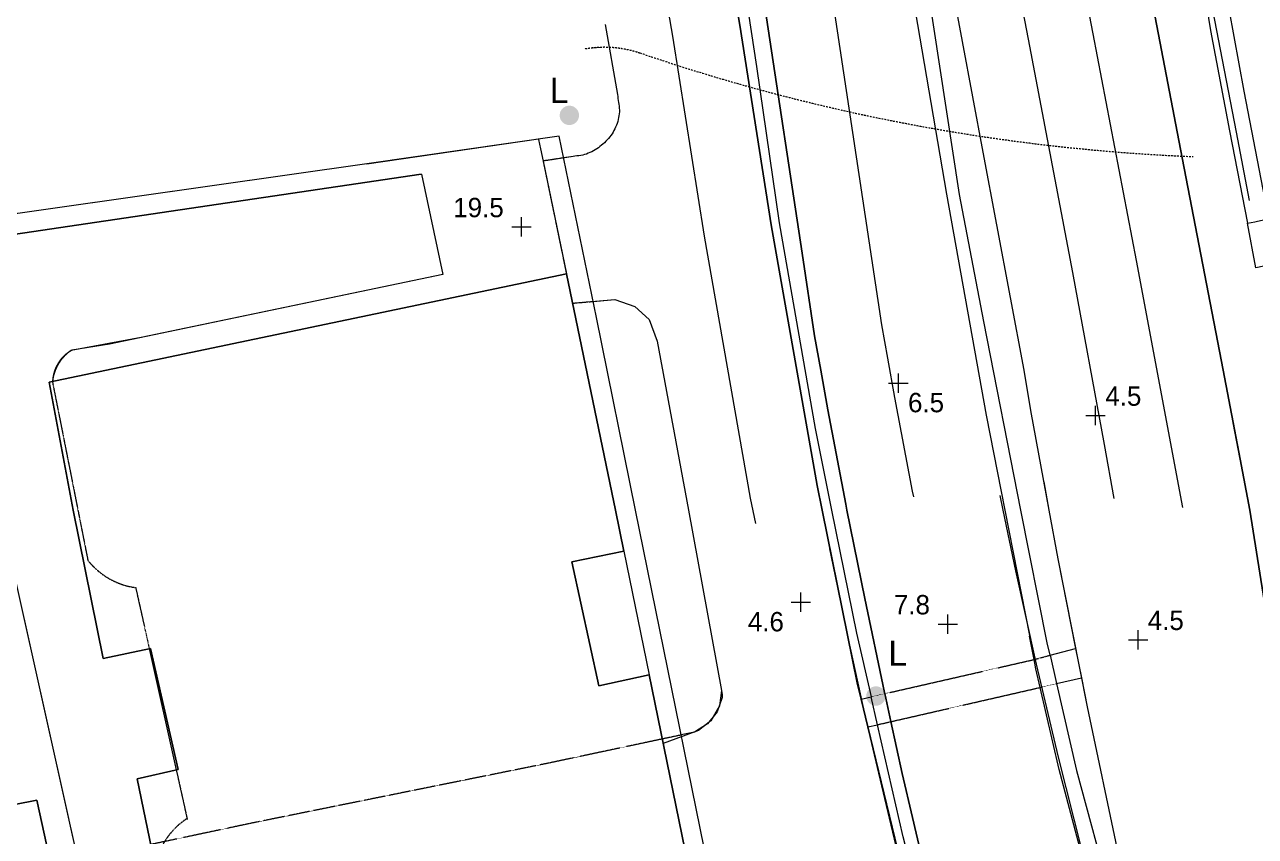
# Model space of a CAD drawing. Header units: millimetres. Extents: x 833924389 to 835767163, y 817400000 to 818811854.
# Drawn here: x 835317937 to 835381438, y 817983154 to 818025061 of the extents above; entities that cross this region are included whole.
import ezdxf
from ezdxf.enums import TextEntityAlignment as Align

# ---------------------------------------------------------------- set-up
doc = ezdxf.new("R2010")
doc.units = ezdxf.units.MM
doc.header["$LTSCALE"] = 10
doc.header["$MEASUREMENT"] = 0
for name, pattern in [('11NW24D$0$DGN Style 5', [6.677139, 2.861631, -3.815508]), ('11nw24d$1$DGN Style 5', [1.174922, 0.503538, -0.671384]), ('11SW4B$0$DGN Style 5', [6.626977, 2.840133, -3.786844]), ('11SW4B$1$DGN Style 5', [1.174922, 0.503538, -0.671384]), ('DGN Style 2', [15.39188, 9.235128, -6.156752])]:
    doc.linetypes.add(name, pattern=pattern)
doc.layers.add('01_Base_Plan', color=5, linetype='Continuous', lineweight=5)
doc.styles.add('11nw24d$0$Style-WORKING', font='WORKING.shx')
doc.styles.add('11nw24d$1$Style-ENGINEERING', font='ENGINEERING.shx')
doc.styles.add('11SW4B$0$Style-ENGINEERING', font='ENGINEERING.shx')
doc.styles.add('11SW4B$0$Style-WORKING', font='WORKING.shx')

# ---------------------------------------------------------------- blocks, each defined once
blk = doc.blocks.new('11nw24d$0$SPOTHT')
at = {"layer": '01_Base_Plan', "linetype": 'Continuous', "lineweight": 13}
for p, q in [((-0.5, 0), (0.5, 0)), ((0, -0.5), (0, 0.5))]:
    blk.add_line(p, q, dxfattribs=at)
blk = doc.blocks.new('11nw24d$0$UTILP')
at = {"layer": '01_Base_Plan', "linetype": 'Continuous', "lineweight": 13}
h = blk.add_hatch(color=256, dxfattribs=at)
edge = h.paths.add_edge_path()
edge.add_arc((0, 0), 0.5, 0, 360)
blk = doc.blocks.new('11SW4B$0$SPOTHT')
at = {"layer": '01_Base_Plan', "linetype": 'Continuous', "lineweight": 13}
for p, q in [((-0.5, 0), (0.5, 0)), ((0, -0.5), (0, 0.5))]:
    blk.add_line(p, q, dxfattribs=at)
blk = doc.blocks.new('11SW4B$0$UTILP')
at = {"layer": '01_Base_Plan', "linetype": 'Continuous', "lineweight": 13}
h = blk.add_hatch(color=256, dxfattribs=at)
edge = h.paths.add_edge_path()
edge.add_arc((0, 0), 0.5, 0, 360)

msp = doc.modelspace()

# ---------------------------------------------------------------- linework, layer by layer
at = {"layer": '01_Base_Plan'}
for p, q in [((835347891, 818025061), (835348525, 818021449)), ((835377578, 818018624), (835376266, 818025450)), ((835347649, 818023871), (835347232, 818023842)), ((835335593, 818017876), (835344452, 818019157)), ((835373628, 818003380), (835374135, 818000599)), ((835381158, 818000000), (835380652, 818002636)), ((835372161, 817992851), (835372459, 817991332)), ((835361446, 817988807), (835361097, 817990245)), ((835362323, 817990525), (835362634, 817989079))]:
    msp.add_line(p, q, dxfattribs=at)
at = {"layer": '01_Base_Plan', "linetype": '11nw24d$1$DGN Style 5'}
for p, q in [((835345740, 818018180), (835344687, 818018017)), ((835344687, 818018017), (835346202, 818010679)), ((835346202, 818010679), (835347269, 818010772))]:
    msp.add_line(p, q, dxfattribs=at)
at = {"layer": '01_Base_Plan', "linetype": 'Continuous'}
for p, q in [((835348423, 818000000), (835345887, 818012190)), ((835324368, 817992851), (835325794, 817986439)), ((835370843, 817992505), (835372161, 817992851)), ((835371179, 817991039), (835372459, 817991332)), ((835361097, 817990245), (835361612, 817990363)), ((835361446, 817988807), (835361943, 817988921))]:
    msp.add_line(p, q, dxfattribs=at)
at = {"layer": '01_Base_Plan', "flags": 128}
for points in [[(835365430, 818210942, -0.071556), (835365684, 818173868), (835364537, 818164116), (835361714, 818146260), (835360746, 818139184), (835359973, 818132073), (835359392, 818123800), (835359216, 818115543), (835359443, 818107278), (835359990, 818099831), (835360816, 818092381), (835361923, 818084951), (835367454, 818054602), (835370624, 818037195), (835373045, 818024582), (835375285, 818012886), (835377674, 818000131)], [(835359873, 818209532, -0.009166), (835360365, 818205051), (835360365, 818205051, -0.064664), (835362472, 818179594), (835362472, 818179594, -0.018788), (835361286, 818165006), (835361286, 818165006), (835358405, 818146783), (835357420, 818139592), (835356635, 818132372), (835356044, 818123953), (835355865, 818115532), (835356097, 818107109), (835356653, 818099523), (835357494, 818091950), (835358617, 818084404), (835364159, 818054002), (835367353, 818036602), (835369778, 818023949), (835372009, 818012264), (835373628, 818003380)]]:
    msp.add_lwpolyline(points, format="xyb", dxfattribs=at)
at = {"layer": '01_Base_Plan', "linetype": 'Continuous', "flags": 128}
for points in [[(835365043, 818086192), (835366142, 818079992), (835368113, 818068878), (835371419, 818050660), (835376266, 818025450), (835377578, 818018624), (835379769, 818007227), (835380652, 818002636), (835381159, 818000000)], [(835366170, 818016296), (835364499, 818027194), (835362734, 818037514), (835361940, 818042118)], [(835368527, 818000000), (835367567, 818004896), (835365511, 818016307), (835363342, 818029117), (835361205, 818041918)], [(835364168, 818035635), (835367374, 818018481), (835369484, 818007227), (835369840, 818005141), (835370787, 818000000)], [(835360361, 818000000), (835360301, 818000301), (835359379, 818005180), (835359010, 818007227), (835358691, 818009000), (835358050, 818013261), (835356221, 818025418), (835355103, 818031661), (835354732, 818034031), (835354407, 818034447), (835353886, 818034529), (835353449, 818034235), (835353330, 818033721), (835354840, 818025034), (835356462, 818014719), (835358835, 818001270), (835359092, 818000000)], [(835413496, 818026328), (835416775, 818034161), (835411045, 818033080), (835405354, 818032058), (835398641, 818030753), (835392058, 818029593), (835385896, 818028440), (835379803, 818027293), (835380838, 818021633), (835382122, 818015027)], [(835354482, 818030932), (835355693, 818022897), (835356875, 818014832)], [(835378609, 818029043), (835380443, 818019509)], [(835378602, 818027952), (835379129, 818024753), (835380110, 818019574), (835381034, 818014803)], [(835349460, 818000000), (835347441, 818009938), (835345509, 818019310), (835335593, 818017876), (835266419, 818008032), (835262828, 818003312), (835260398, 818000000)], [(835348389, 818019680), (835348344, 818019590), (835348296, 818019504), (835348245, 818019420), (835348188, 818019339), (835348127, 818019260), (835348062, 818019183), (835347994, 818019109), (835347923, 818019036), (835347849, 818018966), (835347774, 818018897), (835347697, 818018831), (835347620, 818018768), (835347542, 818018706), (835347461, 818018648), (835347377, 818018594), (835347289, 818018544), (835347199, 818018497), (835347107, 818018455), (835347014, 818018416), (835346921, 818018381), (835346827, 818018351), (835346730, 818018327), (835346632, 818018308), (835346533, 818018293), (835346433, 818018280), (835346333, 818018268), (835346233, 818018255), (835344687, 818018017)], [(835380443, 818019509), (835381121, 818015986)], [(835344456, 818019137), (835344558, 818018645), (835344687, 818018017)], [(835344687, 818018017), (835345887, 818012190)], [(835335593, 818017876), (835267628, 818008204)], [(835268545, 818007002), (835338405, 818017341), (835338410, 818017342), (835339508, 818012166), (835323943, 818008906), (835320335, 818008243), (835320318, 818008231), (835320303, 818008220), (835320288, 818008209), (835320273, 818008198), (835320258, 818008187), (835320243, 818008176), (835320229, 818008165), (835320214, 818008154), (835320200, 818008142), (835320185, 818008130), (835320171, 818008119), (835320157, 818008107), (835320143, 818008095), (835320129, 818008083), (835320115, 818008070), (835320101, 818008058), (835320087, 818008046), (835320074, 818008033), (835320060, 818008020), (835320047, 818008008), (835320033, 818007995), (835320020, 818007982), (835320007, 818007969), (835319994, 818007955), (835319981, 818007942), (835319969, 818007929), (835319956, 818007915), (835319943, 818007902), (835319931, 818007888), (835319919, 818007874), (835319907, 818007860), (835319895, 818007846), (835319883, 818007832), (835319871, 818007818), (835319859, 818007803), (835319847, 818007789), (835319836, 818007774), (835319825, 818007760), (835319813, 818007745), (835319802, 818007730), (835319791, 818007715), (835319780, 818007700), (835319770, 818007685), (835319759, 818007670), (835319749, 818007655), (835319738, 818007639), (835319728, 818007624), (835319718, 818007608), (835319708, 818007593), (835319698, 818007577), (835319688, 818007561), (835319679, 818007545), (835319669, 818007530), (835319660, 818007514), (835319651, 818007498), (835319642, 818007481), (835319633, 818007465), (835319624, 818007449), (835319615, 818007432), (835319607, 818007416), (835319599, 818007399), (835319590, 818007383), (835319582, 818007366), (835319574, 818007350), (835319566, 818007333), (835319559, 818007316), (835319551, 818007299), (835319544, 818007282), (835319536, 818007265), (835319529, 818007248), (835319522, 818007231), (835319515, 818007214), (835319509, 818007196), (835319502, 818007179), (835319496, 818007162), (835319490, 818007144), (835319483, 818007127), (835319477, 818007109), (835319472, 818007092), (835319466, 818007074), (835319460, 818007057), (835319455, 818007039), (835319450, 818007021), (835319445, 818007003), (835319440, 818006985), (835319435, 818006968), (835319430, 818006950), (835319426, 818006932), (835319421, 818006914), (835319417, 818006896), (835319413, 818006878), (835319409, 818006860), (835319405, 818006841), (835319402, 818006823), (835319398, 818006805), (835319395, 818006787), (835319392, 818006769), (835319389, 818006750), (835319386, 818006732), (835319383, 818006714), (835319380, 818006695), (835319378, 818006677), (835319376, 818006659), (835319374, 818006640), (835319373, 818006618)], [(835338405, 818017341), (835268545, 818007002)], [(835338405, 818017341), (835338410, 818017342), (835339508, 818012166), (835322308, 818008564), (835320378, 818008251), (835320374, 818008249), (835320370, 818008247), (835320367, 818008245), (835320363, 818008242), (835320359, 818008240), (835320355, 818008238), (835320351, 818008236), (835320348, 818008234), (835320344, 818008232), (835320340, 818008230), (835320336, 818008227), (835320333, 818008225), (835320329, 818008223), (835320325, 818008221), (835320321, 818008219), (835320318, 818008216), (835320314, 818008214), (835320310, 818008212), (835320306, 818008210), (835320303, 818008207), (835320299, 818008205), (835320295, 818008203), (835320292, 818008201), (835320288, 818008198), (835320284, 818008196), (835320280, 818008194), (835320277, 818008192), (835320273, 818008189), (835320269, 818008187), (835320266, 818008185), (835320262, 818008182), (835320258, 818008180), (835320255, 818008177), (835320251, 818008175), (835320248, 818008173), (835320244, 818008170), (835320240, 818008168), (835320237, 818008166), (835320233, 818008163), (835320229, 818008161), (835320226, 818008158), (835320222, 818008156), (835320219, 818008153), (835320215, 818008151), (835320211, 818008149), (835320208, 818008146), (835320204, 818008144), (835320201, 818008141), (835320197, 818008139), (835320194, 818008136), (835320190, 818008134), (835320187, 818008131), (835320183, 818008129), (835320179, 818008126), (835320176, 818008123), (835320172, 818008121), (835320169, 818008118), (835320165, 818008116), (835320162, 818008113), (835320158, 818008111), (835320155, 818008108), (835320151, 818008106), (835320148, 818008103), (835320144, 818008100), (835320141, 818008098), (835320137, 818008095), (835320134, 818008092), (835320131, 818008090), (835320127, 818008087), (835320124, 818008084), (835320120, 818008082), (835320117, 818008079), (835320113, 818008076), (835320110, 818008074), (835320107, 818008071), (835320103, 818008068), (835320100, 818008066), (835320096, 818008063), (835320093, 818008060), (835320090, 818008057), (835320086, 818008055), (835320083, 818008052), (835320080, 818008049), (835320076, 818008046), (835320073, 818008044), (835320069, 818008041), (835320066, 818008038), (835320063, 818008035), (835320059, 818008033), (835320056, 818008030), (835320053, 818008027), (835320050, 818008024), (835320046, 818008021), (835320043, 818008018), (835320040, 818008016), (835320036, 818008013), (835320033, 818008010), (835320030, 818008007), (835320027, 818008004), (835320023, 818008001), (835320020, 818007998), (835320017, 818007995), (835320014, 818007993), (835320010, 818007990), (835320007, 818007987), (835320004, 818007984), (835320001, 818007981), (835319998, 818007978), (835319994, 818007975), (835319991, 818007972), (835319988, 818007969), (835319985, 818007966), (835319982, 818007963), (835319979, 818007960), (835319975, 818007957), (835319972, 818007954), (835319969, 818007951), (835319966, 818007948), (835319963, 818007945), (835319960, 818007942), (835319957, 818007939), (835319953, 818007936), (835319950, 818007933), (835319947, 818007930), (835319944, 818007927), (835319941, 818007924), (835319938, 818007921), (835319935, 818007918), (835319932, 818007914), (835319929, 818007911), (835319926, 818007908), (835319923, 818007905), (835319920, 818007902), (835319917, 818007899), (835319914, 818007896), (835319911, 818007893), (835319908, 818007889), (835319905, 818007886), (835319902, 818007883), (835319899, 818007880), (835319896, 818007877), (835319893, 818007874), (835319890, 818007870), (835319887, 818007867), (835319884, 818007864), (835319881, 818007861), (835319878, 818007858), (835319875, 818007854), (835319872, 818007851), (835319869, 818007848), (835319867, 818007845), (835319864, 818007841), (835319861, 818007838), (835319858, 818007835), (835319855, 818007832), (835319852, 818007828), (835319849, 818007825), (835319846, 818007822), (835319844, 818007819), (835319841, 818007815), (835319838, 818007812), (835319835, 818007809), (835319832, 818007805), (835319830, 818007802), (835319827, 818007799), (835319824, 818007795), (835319821, 818007792), (835319818, 818007789), (835319816, 818007785), (835319813, 818007782), (835319810, 818007779), (835319807, 818007775), (835319805, 818007772), (835319802, 818007768), (835319799, 818007765), (835319797, 818007762), (835319794, 818007758), (835319791, 818007755), (835319788, 818007751), (835319786, 818007748), (835319783, 818007745), (835319780, 818007741), (835319778, 818007738), (835319775, 818007734), (835319772, 818007731), (835319770, 818007727), (835319767, 818007724), (835319765, 818007720), (835319762, 818007717), (835319759, 818007713), (835319757, 818007710), (835319754, 818007706), (835319752, 818007703), (835319749, 818007699), (835319747, 818007696), (835319744, 818007692), (835319741, 818007689), (835319739, 818007685), (835319736, 818007682), (835319734, 818007678), (835319731, 818007675), (835319729, 818007671), (835319726, 818007668), (835319724, 818007664), (835319721, 818007661), (835319719, 818007657), (835319716, 818007653), (835319714, 818007650), (835319711, 818007646), (835319709, 818007643), (835319707, 818007639), (835319704, 818007635), (835319702, 818007632), (835319699, 818007628), (835319697, 818007625), (835319695, 818007621), (835319692, 818007617), (835319690, 818007614), (835319687, 818007610), (835319685, 818007606), (835319683, 818007603), (835319680, 818007599), (835319678, 818007595), (835319676, 818007592), (835319673, 818007588), (835319671, 818007584), (835319669, 818007581), (835319667, 818007577), (835319664, 818007573), (835319662, 818007570), (835319660, 818007566), (835319657, 818007562), (835319655, 818007558), (835319653, 818007555), (835319651, 818007551), (835319648, 818007547), (835319646, 818007543), (835319644, 818007540), (835319642, 818007536), (835319640, 818007532), (835319637, 818007528), (835319635, 818007525), (835319633, 818007521), (835319631, 818007517), (835319629, 818007513), (835319627, 818007510), (835319625, 818007506), (835319622, 818007502), (835319620, 818007498), (835319618, 818007494), (835319616, 818007491), (835319614, 818007487), (835319612, 818007483), (835319610, 818007479), (835319608, 818007475), (835319606, 818007471), (835319604, 818007468), (835319602, 818007464), (835319600, 818007460), (835319598, 818007456), (835319596, 818007452), (835319594, 818007448), (835319592, 818007445), (835319590, 818007441), (835319588, 818007437), (835319586, 818007433), (835319584, 818007429), (835319582, 818007425), (835319580, 818007421), (835319578, 818007417), (835319576, 818007413), (835319574, 818007410), (835319572, 818007406), (835319570, 818007402), (835319568, 818007398), (835319567, 818007394), (835319565, 818007390), (835319563, 818007386), (835319561, 818007382), (835319559, 818007378), (835319557, 818007374), (835319555, 818007370), (835319554, 818007366), (835319552, 818007362), (835319550, 818007358), (835319548, 818007354), (835319546, 818007351), (835319545, 818007347), (835319543, 818007343), (835319541, 818007339), (835319539, 818007335), (835319538, 818007331), (835319536, 818007327), (835319534, 818007323), (835319533, 818007319), (835319531, 818007315), (835319529, 818007311), (835319527, 818007307), (835319526, 818007303), (835319524, 818007299), (835319523, 818007295), (835319521, 818007291), (835319519, 818007287), (835319518, 818007283), (835319516, 818007278), (835319514, 818007274), (835319513, 818007270), (835319511, 818007266), (835319510, 818007262), (835319508, 818007258), (835319506, 818007254), (835319505, 818007250), (835319503, 818007246), (835319502, 818007242), (835319500, 818007238), (835319499, 818007234), (835319497, 818007230), (835319496, 818007226), (835319494, 818007222), (835319493, 818007218), (835319491, 818007213), (835319490, 818007209), (835319488, 818007205), (835319487, 818007201), (835319486, 818007197), (835319484, 818007193), (835319483, 818007189), (835319481, 818007185), (835319480, 818007181), (835319479, 818007176), (835319477, 818007172), (835319476, 818007168), (835319474, 818007164), (835319473, 818007160), (835319472, 818007156), (835319470, 818007152), (835319469, 818007148), (835319468, 818007143), (835319467, 818007139), (835319465, 818007135), (835319464, 818007131), (835319463, 818007127), (835319461, 818007123), (835319460, 818007118), (835319459, 818007114), (835319458, 818007110), (835319456, 818007106), (835319455, 818007102), (835319454, 818007098), (835319453, 818007093), (835319452, 818007089), (835319450, 818007085), (835319449, 818007081), (835319448, 818007077), (835319447, 818007073), (835319446, 818007068), (835319445, 818007064), (835319444, 818007060), (835319442, 818007056), (835319441, 818007052), (835319440, 818007047), (835319439, 818007043), (835319438, 818007039), (835319437, 818007035), (835319436, 818007030), (835319435, 818007026), (835319434, 818007022), (835319433, 818007018), (835319432, 818007014), (835319431, 818007009), (835319430, 818007005), (835319429, 818007001), (835319428, 818006997), (835319427, 818006992), (835319426, 818006988), (835319425, 818006984), (835319424, 818006980), (835319423, 818006975), (835319422, 818006971), (835319421, 818006967), (835319420, 818006963), (835319420, 818006958), (835319419, 818006954), (835319418, 818006950), (835319417, 818006946), (835319416, 818006941), (835319415, 818006937), (835319414, 818006933), (835319414, 818006929), (835319413, 818006924), (835319412, 818006920), (835319411, 818006916), (835319410, 818006912), (835319410, 818006907), (835319409, 818006903), (835319408, 818006899), (835319408, 818006899), (835319407, 818006894), (835319407, 818006890), (835319406, 818006886), (835319405, 818006882), (835319404, 818006877), (835319404, 818006873), (835319403, 818006869), (835319402, 818006864), (835319402, 818006860), (835319401, 818006856), (835319400, 818006851), (835319400, 818006847), (835319399, 818006843), (835319398, 818006839), (835319398, 818006834), (835319397, 818006830), (835319397, 818006826), (835319396, 818006821), (835319395, 818006817), (835319395, 818006813), (835319394, 818006808), (835319394, 818006804), (835319393, 818006800), (835319393, 818006796), (835319392, 818006791), (835319392, 818006787), (835319391, 818006783), (835319391, 818006778), (835319390, 818006774), (835319390, 818006770), (835319389, 818006765), (835319389, 818006761), (835319388, 818006757), (835319388, 818006752), (835319388, 818006748), (835319387, 818006744), (835319387, 818006739), (835319386, 818006735), (835319386, 818006731), (835319386, 818006726), (835319385, 818006722), (835319385, 818006718), (835319385, 818006713), (835319384, 818006709), (835319384, 818006705), (835319384, 818006700), (835319383, 818006696), (835319383, 818006692), (835319383, 818006687), (835319383, 818006683), (835319382, 818006679), (835319382, 818006674), (835319382, 818006670), (835319382, 818006666), (835319381, 818006661), (835319381, 818006657), (835319381, 818006653), (835319381, 818006648), (835319381, 818006644), (835319380, 818006640), (835319380, 818006635), (835319373, 818006618)], [(835369343, 818000000), (835367423, 818009729), (835366170, 818016296)], [(835356875, 818014832), (835358725, 818004210), (835359575, 818000000)], [(835382540, 818012733), (835382014, 818012625), (835381873, 818012596), (835381453, 818012509), (835381034, 818014803), (835381402, 818014879), (835381543, 818014908), (835382122, 818015027)], [(835320438, 818000000), (835319195, 818006600), (835345887, 818012190)], [(835345887, 818012190), (835319195, 818006600), (835320438, 818000000)], [(835345887, 818012190), (835348423, 818000000)], [(835346202, 818010679), (835348381, 818010869), (835349417, 818010517), (835350156, 818009846), (835350581, 818008725), (835352185, 818000000)], [(835347269, 818010772), (835348381, 818010869), (835349417, 818010517), (835350156, 818009846), (835350581, 818008725), (835352185, 818000000)], [(835380652, 818002636), (835380292, 818004505)], [(835381158, 818000000), (835380652, 818002636)], [(835370519, 818001454), (835370787, 818000000)], [(835315249, 818000000), (835316982, 817991238), (835314961, 817990818), (835316366, 817984593), (835318567, 817985024), (835321735, 817970562), (835259835, 817957408), (835256987, 817971501), (835260746, 817972282), (835259475, 817978397), (835257789, 817978081), (835254937, 817992379), (835287700, 818000000)], [(835259835, 817957408), (835321735, 817970562), (835318567, 817985024), (835316366, 817984593), (835314961, 817990818), (835316982, 817991238), (835315249, 818000000)], [(835322939, 817971861), (835316678, 818000000)], [(835320447, 817983057), (835320015, 817985001), (835316678, 818000000)], [(835348423, 818000000), (835348855, 817997885), (835346166, 817997327), (835347567, 817990925), (835350162, 817991487), (835353080, 817977204), (835326728, 817971639), (835323738, 817986122), (835325864, 817986606), (835324434, 817992857), (835321993, 817992330), (835320438, 818000000)], [(835320438, 818000000), (835321993, 817992330), (835324434, 817992857), (835325864, 817986606), (835323738, 817986122), (835326728, 817971639)], [(835326728, 817971639), (835353080, 817977204), (835350162, 817991487), (835347567, 817990925), (835346166, 817997327), (835348855, 817997885), (835348423, 818000000)], [(835354255, 817976392), (835349460, 818000000)], [(835352185, 818000000), (835353898, 817990680), (835353795, 817989897), (835353338, 817989122), (835352708, 817988624), (835350883, 817987957)], [(835352185, 818000000), (835353898, 817990680), (835353920, 817990481), (835353923, 817990328), (835353669, 817989578), (835353176, 817988957), (835352504, 817988538), (835351818, 817988389)], [(835359092, 818000000), (835360916, 817990988), (835361097, 817990245), (835361446, 817988807), (835363391, 817980795), (835363395, 817980795), (835364199, 817977440), (835365238, 817973631), (835366359, 817969840), (835367539, 817966070), (835368789, 817962320), (835370109, 817958590), (835371488, 817954891), (835373129, 817951039), (835374859, 817947231), (835376311, 817944162)], [(835359575, 818000000), (835360858, 817993642), (835361612, 817990363)], [(835364199, 817982221), (835363748, 817984128), (835363211, 817986400), (835362634, 817989079), (835362323, 817990525), (835362309, 817990590), (835361281, 817995440), (835360361, 818000000)], [(835372763, 817981152), (835371321, 817986603), (835370339, 817990846), (835370115, 817991811), (835370022, 817992289), (835369787, 817993483), (835369800, 817993517), (835368527, 818000000)], [(835370843, 817992505), (835370697, 817993141), (835369343, 818000000)], [(835370787, 818000000), (835371250, 817997490), (835372750, 817989850), (835374359, 817982230), (835376051, 817974631), (835377340, 817970029), (835378719, 817965471), (835380199, 817960930), (835381781, 817956430), (835383301, 817952500), (835383887, 817951083)], [(835370787, 818000000), (835371250, 817997490), (835372161, 817992851), (835372459, 817991332), (835372750, 817989850), (835374359, 817982231), (835376051, 817974631), (835377340, 817970029), (835378719, 817965471), (835379230, 817963902)], [(835382012, 817994570), (835381158, 818000000)], [(835381159, 818000000), (835382012, 817994570), (835382845, 817990198), (835383824, 817984957), (835385449, 817977286), (835386734, 817972428), (835388950, 817966631), (835391345, 817961058), (835395184, 817954293), (835400699, 817946659), (835406348, 817939114), (835409848, 817934435), (835412616, 817930907), (835415741, 817926741), (835417319, 817924711), (835418331, 817923410), (835420258, 817920744), (835422411, 817917870), (835425836, 817913286), (835429177, 817908893), (835432563, 817904291), (835435041, 817901024), (835436971, 817898346)], [(835348855, 817997885), (835350162, 817991487)], [(835359464, 817998002), (835359551, 817997580), (835360410, 817993420), (835361328, 817989260), (835362309, 817985119), (835363219, 817981270), (835364199, 817977439), (835365238, 817973631), (835366359, 817969840), (835367539, 817966070), (835368789, 817962320), (835370109, 817958590), (835371488, 817954891), (835373129, 817951039), (835374859, 817947230), (835376648, 817943449), (835378520, 817939711), (835380469, 817936010), (835382488, 817932340), (835384590, 817928721), (835385285, 817927568)], [(835324368, 817992851), (835325794, 817986439)], [(835370843, 817992505), (835371179, 817991039), (835372211, 817986550), (835373978, 817980023), (835375110, 817975643), (835376642, 817971388), (835378010, 817967063), (835379230, 817963902), (835379643, 817962832), (835383149, 817954498), (835387085, 817946400), (835390875, 817939456), (835394375, 817933644), (835398091, 817927981), (835403345, 817920659), (835411024, 817910920), (835420911, 817899386), (835421328, 817898899), (835423531, 817896415)], [(835396734, 817904775), (835396201, 817905766), (835393613, 817910570), (835391542, 817914407), (835389983, 817917296), (835380306, 817935600), (835376812, 817942988), (835376311, 817944162), (835373606, 817950506), (835370320, 817959148), (835367410, 817967923), (835365242, 817975501), (835363273, 817983134), (835361943, 817988921), (835361612, 817990363)]]:
    msp.add_lwpolyline(points, dxfattribs=at)
at = {"layer": '01_Base_Plan', "flags": 128}
for points in [[(835364168, 818035635), (835367374, 818018481)], [(835359092, 818000000), (835358835, 818001270), (835356462, 818014719), (835354840, 818025035), (835353330, 818033721), (835353449, 818034234), (835353886, 818034529), (835354407, 818034447), (835354732, 818034031), (835355103, 818031661)], [(835355662, 817999306), (835355396, 818000619), (835353010, 818014143), (835351387, 818024463), (835349760, 818033821)], [(835358548, 818032278), (835359675, 818025987), (835362145, 818009570), (835362455, 818007847), (835362821, 818005815), (835363737, 818000968), (835363793, 818000684)], [(835355103, 818031661), (835356221, 818025418), (835358050, 818013261), (835358691, 818009000), (835359010, 818007227), (835359379, 818005180), (835360301, 818000301), (835360361, 818000000)], [(835368527, 818000000), (835367567, 818004896), (835365511, 818016307), (835363342, 818029117)], [(835348525, 818021449), (835348535, 818021349), (835348549, 818021249), (835348564, 818021148), (835348579, 818021048), (835348594, 818020948), (835348607, 818020847), (835348617, 818020748), (835348622, 818020648), (835348622, 818020550), (835348615, 818020452), (835348602, 818020355), (835348584, 818020257), (835348561, 818020159), (835348535, 818020060), (835348504, 818019963), (835348469, 818019867), (835348431, 818019772), (835348390, 818019680), (835348344, 818019590), (835348296, 818019504), (835348245, 818019420), (835348188, 818019339), (835348127, 818019260), (835348062, 818019183), (835347994, 818019109), (835347923, 818019036), (835347849, 818018966), (835347774, 818018897), (835347697, 818018831), (835347620, 818018768), (835347542, 818018706), (835347461, 818018648), (835347377, 818018594), (835347289, 818018544), (835347199, 818018497), (835347107, 818018455), (835347014, 818018416), (835346921, 818018381), (835346827, 818018351), (835346730, 818018327), (835346632, 818018308), (835346533, 818018293), (835346433, 818018280), (835346333, 818018268), (835346233, 818018255), (835345740, 818018179)], [(835380652, 818002636), (835379769, 818007227), (835377578, 818018624)], [(835367374, 818018481), (835369484, 818007227), (835369840, 818005141), (835370787, 818000000)], [(835347269, 818010772), (835348381, 818010869), (835349417, 818010517), (835350156, 818009846), (835350581, 818008725), (835352185, 818000000)], [(835368428, 818000000), (835368272, 818000752)], [(835352185, 818000000), (835353898, 817990680), (835353920, 817990481), (835353923, 817990328), (835353669, 817989578), (835353176, 817988957), (835352504, 817988538), (835351818, 817988389)], [(835361097, 817990245), (835360916, 817990988), (835359092, 818000000)], [(835360361, 818000000), (835361281, 817995439), (835362309, 817990590), (835362323, 817990525)], [(835383809, 817951240), (835382320, 817954461), (835380891, 817957699), (835379539, 817960971), (835378238, 817964270), (835377020, 817967600), (835375859, 817970949), (835374770, 817974320), (835373750, 817977711), (835372480, 817982471), (835371281, 817987250), (835370148, 817992051), (835369078, 817996859), (835368428, 818000000)], [(835369787, 817993483), (835369800, 817993517), (835368527, 818000000)], [(835370787, 818000000), (835371250, 817997490), (835372161, 817992851)], [(835381158, 818000000), (835382012, 817994570), (835382845, 817990198), (835383824, 817984957), (835385449, 817977286), (835386734, 817972428), (835388950, 817966631), (835391345, 817961058), (835395184, 817954293), (835400699, 817946659), (835406348, 817939114), (835409848, 817934435), (835412616, 817930907), (835415741, 817926741), (835417319, 817924711), (835418331, 817923410), (835420258, 817920744), (835422411, 817917870), (835425836, 817913286), (835429177, 817908893), (835432563, 817904291), (835435041, 817901024), (835436971, 817898346)], [(835360687, 817998384), (835361281, 817995439), (835362309, 817990590), (835363211, 817986400), (835364199, 817982221)], [(835370339, 817990846), (835370115, 817991811), (835370021, 817992289), (835369787, 817993483)], [(835372459, 817991332), (835372750, 817989850), (835374359, 817982230), (835376051, 817974631), (835377340, 817970029), (835378719, 817965471), (835379230, 817963901)], [(835384008, 817950791), (835383279, 817952264), (835380931, 817957542), (835378834, 817962781), (835376902, 817967922), (835375643, 817971533), (835374255, 817975995), (835372763, 817981152), (835371321, 817986603), (835370339, 817990846)], [(835363395, 817980795), (835363391, 817980795), (835361446, 817988807)], [(835362634, 817989079), (835363211, 817986400), (835363748, 817984128), (835364199, 817982221), (835365250, 817978070), (835366391, 817973930), (835367602, 817969820), (835368891, 817965730), (835370250, 817961660), (835371699, 817957619), (835373211, 817953609), (835375262, 817948650), (835377422, 817943740), (835379680, 817938881)]]:
    msp.add_lwpolyline(points, dxfattribs=at)
at = {"layer": '01_Base_Plan', "linetype": '11NW24D$0$DGN Style 5', "flags": 128}
for points in [[(835319373, 818006618), (835320686, 818000003)], [(835320686, 818000003), (835320686, 818000000)]]:
    msp.add_lwpolyline(points, dxfattribs=at)
at = {"layer": '01_Base_Plan', "linetype": '11nw24d$1$DGN Style 5', "flags": 128}
msp.add_lwpolyline([(835319373, 818006618), (835320686, 818000003), (835320686, 818000000)], dxfattribs=at)
at = {"layer": '01_Base_Plan', "linetype": '11SW4B$0$DGN Style 5', "flags": 128}
for points in [[(835320686, 818000000), (835321194, 817997440)], [(835321194, 817997440), (835321203, 817997401), (835321211, 817997391), (835321220, 817997380), (835321229, 817997369), (835321237, 817997359), (835321246, 817997348), (835321254, 817997338), (835321263, 817997327), (835321272, 817997317), (835321281, 817997306), (835321289, 817997296), (835321298, 817997286), (835321307, 817997275), (835321316, 817997265), (835321325, 817997255), (835321334, 817997245), (835321343, 817997234), (835321352, 817997224), (835321361, 817997214), (835321370, 817997204), (835321380, 817997194), (835321389, 817997184), (835321398, 817997174), (835321407, 817997164), (835321417, 817997154), (835321426, 817997144), (835321435, 817997134), (835321445, 817997124), (835321454, 817997115), (835321464, 817997105), (835321473, 817997095), (835321483, 817997085), (835321492, 817997076), (835321502, 817997066), (835321512, 817997057), (835321521, 817997047), (835321531, 817997038), (835321541, 817997028), (835321551, 817997019), (835321561, 817997009), (835321571, 817997000), (835321580, 817996990), (835321590, 817996981), (835321600, 817996972), (835321610, 817996963), (835321620, 817996953), (835321631, 817996944), (835321641, 817996935), (835321651, 817996926), (835321661, 817996917), (835321671, 817996908), (835321681, 817996899), (835321692, 817996890), (835321702, 817996881), (835321712, 817996872), (835321723, 817996863), (835321733, 817996855), (835321744, 817996846), (835321754, 817996837), (835321765, 817996829), (835321775, 817996820), (835321786, 817996811), (835321796, 817996803), (835321807, 817996794), (835321817, 817996786), (835321828, 817996777), (835321839, 817996769), (835321850, 817996760), (835321860, 817996752), (835321871, 817996744), (835321882, 817996736), (835321893, 817996727), (835321904, 817996719), (835321915, 817996711), (835321926, 817996703), (835321937, 817996695), (835321948, 817996687), (835321959, 817996679), (835321970, 817996671), (835321981, 817996663), (835321992, 817996655), (835322003, 817996647), (835322014, 817996640), (835322025, 817996632), (835322037, 817996624), (835322048, 817996616), (835322059, 817996609), (835322071, 817996601), (835322082, 817996594), (835322093, 817996586), (835322105, 817996579), (835322116, 817996571), (835322128, 817996564), (835322139, 817996557), (835322151, 817996549), (835322162, 817996542), (835322174, 817996535), (835322185, 817996528), (835322197, 817996521), (835322208, 817996513), (835322220, 817996506), (835322232, 817996499), (835322244, 817996492), (835322255, 817996486), (835322267, 817996479), (835322279, 817996472), (835322291, 817996465), (835322302, 817996458), (835322314, 817996452), (835322326, 817996445), (835322338, 817996438), (835322350, 817996432), (835322362, 817996425), (835322374, 817996419), (835322386, 817996412), (835322398, 817996406), (835322410, 817996400), (835322422, 817996393), (835322434, 817996387), (835322446, 817996381), (835322458, 817996375), (835322471, 817996368), (835322483, 817996362), (835322495, 817996356), (835322507, 817996350), (835322519, 817996344), (835322532, 817996338), (835322544, 817996332), (835322556, 817996327), (835322569, 817996321), (835322581, 817996315), (835322593, 817996309), (835322606, 817996304), (835322618, 817996298), (835322631, 817996293), (835322643, 817996287), (835322655, 817996282), (835322668, 817996276), (835322680, 817996271), (835322693, 817996265), (835322706, 817996260), (835322718, 817996255), (835322731, 817996250), (835322743, 817996244), (835322756, 817996239), (835322769, 817996234), (835322781, 817996229), (835322794, 817996224), (835322807, 817996219), (835322819, 817996214), (835322832, 817996210), (835322845, 817996205), (835322858, 817996200), (835322870, 817996195), (835322883, 817996191), (835322896, 817996186), (835322909, 817996182), (835322922, 817996177), (835322935, 817996173), (835322947, 817996168), (835322960, 817996164), (835322973, 817996159), (835322986, 817996155), (835322999, 817996151), (835323012, 817996147), (835323025, 817996143), (835323038, 817996138), (835323051, 817996134), (835323064, 817996130), (835323077, 817996126), (835323090, 817996123), (835323103, 817996119), (835323116, 817996115), (835323129, 817996111), (835323142, 817996107), (835323156, 817996104), (835323169, 817996100), (835323182, 817996096), (835323195, 817996093), (835323208, 817996089), (835323221, 817996086), (835323235, 817996083), (835323248, 817996079), (835323261, 817996076), (835323274, 817996073), (835323287, 817996069), (835323301, 817996066), (835323314, 817996063), (835323327, 817996060), (835323340, 817996057), (835323354, 817996054), (835323367, 817996051), (835323380, 817996048), (835323394, 817996046), (835323407, 817996043), (835323420, 817996040), (835323434, 817996037), (835323447, 817996035), (835323460, 817996032), (835323474, 817996030), (835323474, 817996030), (835323487, 817996027), (835323501, 817996025), (835323514, 817996022), (835323527, 817996020), (835323541, 817996018), (835323554, 817996015), (835323568, 817996013), (835323581, 817996011), (835323595, 817996009), (835323608, 817996007), (835323622, 817996005), (835323635, 817996003), (835323649, 817996001), (835323668, 817995998)], [(835323668, 817995998), (835324368, 817992851)], [(835325794, 817986439), (835326329, 817984031)], [(835326329, 817984031), (835326300, 817984065), (835326282, 817984053), (835326265, 817984042), (835326248, 817984030), (835326231, 817984018), (835326213, 817984006), (835326196, 817983994), (835326179, 817983982), (835326162, 817983970), (835326146, 817983957), (835326129, 817983945), (835326112, 817983932), (835326095, 817983920), (835326079, 817983907), (835326062, 817983894), (835326046, 817983881), (835326029, 817983869), (835326013, 817983855), (835325997, 817983842), (835325980, 817983829), (835325964, 817983816), (835325948, 817983802), (835325932, 817983789), (835325916, 817983775), (835325901, 817983762), (835325885, 817983748), (835325869, 817983734), (835325854, 817983720), (835325838, 817983706), (835325823, 817983692), (835325807, 817983678), (835325792, 817983664), (835325777, 817983649), (835325762, 817983635), (835325747, 817983620), (835325732, 817983606), (835325717, 817983591), (835325702, 817983576), (835325687, 817983561), (835325672, 817983547), (835325658, 817983532), (835325643, 817983517), (835325629, 817983501), (835325615, 817983486), (835325600, 817983471), (835325586, 817983455), (835325572, 817983440), (835325558, 817983424), (835325544, 817983409), (835325530, 817983393), (835325517, 817983377), (835325503, 817983362), (835325489, 817983346), (835325476, 817983330), (835325462, 817983314), (835325449, 817983298), (835325436, 817983281), (835325423, 817983265), (835325410, 817983249), (835325397, 817983232), (835325384, 817983216), (835325371, 817983199), (835325358, 817983183), (835325346, 817983166), (835325333, 817983149), (835325321, 817983132), (835325309, 817983116), (835325296, 817983099), (835325284, 817983082), (835325272, 817983064), (835325260, 817983047), (835325248, 817983030), (835325237, 817983013), (835325225, 817982995), (835325213, 817982978), (835325202, 817982961), (835325190, 817982943), (835325179, 817982925), (835325168, 817982908), (835325157, 817982890), (835325146, 817982872), (835325135, 817982854), (835325124, 817982837), (835325113, 817982819), (835325103, 817982801), (835325092, 817982782), (835325082, 817982764), (835325072, 817982746), (835325061, 817982728), (835325051, 817982710), (835325041, 817982691), (835325031, 817982673), (835325021, 817982654), (835325012, 817982636), (835325002, 817982617), (835324993, 817982599), (835324983, 817982580), (835324974, 817982561), (835324965, 817982543), (835324955, 817982524), (835324955, 817982524), (835324946, 817982505), (835324938, 817982486), (835324929, 817982467), (835324920, 817982448), (835324911, 817982429), (835324903, 817982410), (835324895, 817982391), (835324886, 817982371), (835324878, 817982352), (835324870, 817982333), (835324862, 817982314), (835324854, 817982294), (835324846, 817982275), (835324839, 817982255), (835324831, 817982236), (835324824, 817982216), (835324816, 817982197), (835324809, 817982177), (835324802, 817982157), (835324795, 817982138), (835324788, 817982118), (835324781, 817982098), (835324775, 817982078), (835324768, 817982059), (835324761, 817982039), (835324755, 817982019), (835324749, 817981999), (835324742, 817981976), (835326718, 817972385)]]:
    msp.add_lwpolyline(points, dxfattribs=at)
at = {"layer": '01_Base_Plan', "linetype": '11SW4B$1$DGN Style 5', "flags": 128}
for points in [[(835320686, 818000000), (835321194, 817997440), (835321203, 817997401), (835321212, 817997391), (835321220, 817997380), (835321229, 817997369), (835321237, 817997359), (835321246, 817997348), (835321254, 817997338), (835321263, 817997327), (835321272, 817997317), (835321281, 817997307), (835321289, 817997296), (835321298, 817997286), (835321307, 817997275), (835321316, 817997265), (835321325, 817997255), (835321334, 817997245), (835321343, 817997234), (835321352, 817997224), (835321361, 817997214), (835321370, 817997204), (835321380, 817997194), (835321389, 817997184), (835321398, 817997174), (835321407, 817997164), (835321417, 817997154), (835321426, 817997144), (835321435, 817997134), (835321445, 817997125), (835321454, 817997115), (835321464, 817997105), (835321473, 817997095), (835321483, 817997086), (835321493, 817997076), (835321502, 817997066), (835321512, 817997057), (835321522, 817997047), (835321531, 817997038), (835321541, 817997028), (835321551, 817997019), (835321561, 817997009), (835321571, 817997000), (835321581, 817996990), (835321590, 817996981), (835321600, 817996972), (835321610, 817996963), (835321620, 817996954), (835321631, 817996944), (835321641, 817996935), (835321651, 817996926), (835321661, 817996917), (835321671, 817996908), (835321681, 817996899), (835321692, 817996890), (835321702, 817996881), (835321712, 817996872), (835321723, 817996864), (835321733, 817996855), (835321744, 817996846), (835321754, 817996837), (835321765, 817996829), (835321775, 817996820), (835321786, 817996811), (835321796, 817996803), (835321807, 817996794), (835321818, 817996786), (835321828, 817996777), (835321839, 817996769), (835321850, 817996761), (835321860, 817996752), (835321871, 817996744), (835321882, 817996736), (835321893, 817996727), (835321904, 817996719), (835321915, 817996711), (835321926, 817996703), (835321937, 817996695), (835321948, 817996687), (835321959, 817996679), (835321970, 817996671), (835321981, 817996663), (835321992, 817996655), (835322003, 817996647), (835322014, 817996640), (835322026, 817996632), (835322037, 817996624), (835322048, 817996617), (835322059, 817996609), (835322071, 817996601), (835322082, 817996594), (835322093, 817996586), (835322105, 817996579), (835322116, 817996571), (835322128, 817996564), (835322139, 817996557), (835322151, 817996549), (835322162, 817996542), (835322174, 817996535), (835322185, 817996528), (835322197, 817996521), (835322209, 817996513), (835322220, 817996507), (835322232, 817996500), (835322244, 817996493), (835322255, 817996486), (835322267, 817996479), (835322279, 817996472), (835322291, 817996465), (835322302, 817996458), (835322314, 817996452), (835322326, 817996445), (835322338, 817996438), (835322350, 817996432), (835322362, 817996425), (835322374, 817996419), (835322386, 817996412), (835322398, 817996406), (835322410, 817996399), (835322422, 817996393), (835322434, 817996387), (835322446, 817996381), (835322458, 817996375), (835322471, 817996368), (835322483, 817996362), (835322495, 817996356), (835322507, 817996350), (835322519, 817996344), (835322532, 817996338), (835322544, 817996333), (835322556, 817996327), (835322569, 817996321), (835322581, 817996315), (835322593, 817996309), (835322606, 817996304), (835322618, 817996298), (835322631, 817996293), (835322643, 817996287), (835322656, 817996282), (835322668, 817996276), (835322681, 817996271), (835322693, 817996265), (835322706, 817996260), (835322718, 817996255), (835322731, 817996250), (835322743, 817996245), (835322756, 817996239), (835322769, 817996234), (835322781, 817996229), (835322794, 817996224), (835322807, 817996219), (835322819, 817996215), (835322832, 817996210), (835322845, 817996205), (835322858, 817996200), (835322870, 817996195), (835322883, 817996191), (835322896, 817996186), (835322909, 817996182), (835322922, 817996177), (835322935, 817996173), (835322947, 817996168), (835322960, 817996164), (835322973, 817996159), (835322986, 817996155), (835322999, 817996151), (835323012, 817996147), (835323025, 817996143), (835323038, 817996138), (835323051, 817996134), (835323064, 817996130), (835323077, 817996126), (835323090, 817996123), (835323103, 817996119), (835323116, 817996115), (835323129, 817996111), (835323142, 817996107), (835323156, 817996104), (835323169, 817996100), (835323182, 817996096), (835323195, 817996093), (835323208, 817996089), (835323221, 817996086), (835323235, 817996083), (835323248, 817996079), (835323261, 817996076), (835323274, 817996073), (835323287, 817996069), (835323301, 817996066), (835323314, 817996063), (835323327, 817996060), (835323341, 817996057), (835323354, 817996054), (835323367, 817996051), (835323380, 817996048), (835323394, 817996046), (835323407, 817996043), (835323420, 817996040), (835323434, 817996037), (835323447, 817996035), (835323461, 817996032), (835323474, 817996030), (835323487, 817996027), (835323501, 817996025), (835323514, 817996022), (835323528, 817996020), (835323541, 817996018), (835323554, 817996016), (835323568, 817996013), (835323581, 817996011), (835323595, 817996009), (835323608, 817996007), (835323622, 817996005), (835323635, 817996003), (835323649, 817996001), (835323668, 817995998), (835324368, 817992851)], [(835361612, 817990363), (835362323, 817990525), (835369899, 817992257), (835370021, 817992289), (835370843, 817992505)], [(835361943, 817988921), (835362634, 817989079), (835370339, 817990846), (835371179, 817991039)], [(835350838, 817988181), (835344900, 817986920), (835329760, 817983860), (835325154, 817982886), (835320695, 817981943), (835313540, 817980430), (835313444, 817980399), (835313348, 817980365), (835313253, 817980329), (835313157, 817980295), (835313061, 817980265), (835312965, 817980240), (835312869, 817980224), (835312771, 817980219), (835312671, 817980221), (835312570, 817980229), (835312469, 817980243), (835312368, 817980263), (835312270, 817980289), (835312174, 817980321), (835312083, 817980358), (835311994, 817980401), (835311906, 817980451), (835311821, 817980506), (835311738, 817980567), (835311660, 817980633), (835311586, 817980702), (835311518, 817980775), (835311457, 817980851), (835311404, 817980933), (835311357, 817981021), (835311316, 817981113), (835311286, 817981185)], [(835351818, 817988389), (835351730, 817988370), (835350838, 817988181)], [(835325794, 817986439), (835325902, 817985953), (835326278, 817984261), (835326319, 817984078), (835326283, 817984053), (835326265, 817984042), (835326248, 817984030), (835326231, 817984018), (835326214, 817984006), (835326196, 817983994), (835326179, 817983982), (835326162, 817983970), (835326146, 817983957), (835326129, 817983945), (835326112, 817983932), (835326095, 817983920), (835326079, 817983907), (835326062, 817983894), (835326046, 817983882), (835326029, 817983869), (835326013, 817983856), (835325997, 817983842), (835325981, 817983829), (835325964, 817983816), (835325948, 817983802), (835325932, 817983789), (835325916, 817983775), (835325901, 817983762), (835325885, 817983748), (835325869, 817983734), (835325854, 817983720), (835325838, 817983706), (835325823, 817983692), (835325807, 817983678), (835325792, 817983664), (835325777, 817983649), (835325762, 817983635), (835325747, 817983620), (835325732, 817983606), (835325717, 817983591), (835325702, 817983576), (835325687, 817983562), (835325672, 817983547), (835325658, 817983532), (835325643, 817983517), (835325629, 817983501), (835325615, 817983486), (835325600, 817983471), (835325586, 817983455), (835325572, 817983440), (835325558, 817983425), (835325544, 817983409), (835325530, 817983393), (835325517, 817983377), (835325503, 817983362), (835325489, 817983346), (835325476, 817983330), (835325463, 817983314), (835325449, 817983297), (835325436, 817983281), (835325423, 817983265), (835325410, 817983249), (835325397, 817983232), (835325384, 817983216), (835325371, 817983199), (835325358, 817983183), (835325346, 817983166), (835325333, 817983149), (835325321, 817983132), (835325309, 817983115), (835325296, 817983099), (835325284, 817983081), (835325272, 817983064), (835325260, 817983047), (835325248, 817983030), (835325237, 817983013), (835325225, 817982995), (835325213, 817982978), (835325202, 817982961), (835325190, 817982943), (835325179, 817982925), (835325168, 817982908), (835325157, 817982890), (835325154, 817982886), (835325146, 817982872), (835325135, 817982854), (835325124, 817982837), (835325113, 817982819), (835325103, 817982801), (835325092, 817982783), (835325082, 817982764), (835325072, 817982746), (835325061, 817982728), (835325051, 817982710), (835325041, 817982691), (835325031, 817982673), (835325021, 817982654), (835325012, 817982636), (835325002, 817982617), (835324993, 817982599), (835324983, 817982580), (835324974, 817982561), (835324965, 817982543), (835324956, 817982524), (835324947, 817982505), (835324938, 817982486), (835324929, 817982467), (835324920, 817982448), (835324911, 817982429), (835324903, 817982410), (835324895, 817982391), (835324886, 817982372), (835324878, 817982352), (835324870, 817982333), (835324862, 817982314), (835324854, 817982294), (835324846, 817982275), (835324839, 817982255), (835324831, 817982236), (835324824, 817982216), (835324816, 817982197), (835324809, 817982177), (835324802, 817982158), (835324795, 817982138), (835324788, 817982118), (835324781, 817982098), (835324775, 817982079), (835324768, 817982059), (835324762, 817982039), (835324755, 817982019), (835324749, 817981999), (835324742, 817981976), (835326067, 817975547), (835326875, 817971938), (835326954, 817971686)]]:
    msp.add_lwpolyline(points, dxfattribs=at)
at = {"layer": '01_Base_Plan', "linetype": 'DGN Style 2', "extrusion": (0, 0, -1)}
msp.add_arc((-835347848, 818018243), 5662, 79.97666, 108.89947, dxfattribs=at)
at = {"layer": '01_Base_Plan', "linetype": 'DGN Style 2'}
msp.add_arc((835382355, 818119035), 100873, 251.10053, 267.65649, dxfattribs=at)

# ---------------------------------------------------------------- block references
at = {"layer": '01_Base_Plan', "linetype": 'Continuous', "xscale": 1000, "yscale": 1000, "zscale": 1000}
for name, p in [('11nw24d$0$UTILP', (835346043, 818020376)), ('11nw24d$0$SPOTHT', (835343570, 818014617, 19500)), ('11nw24d$0$SPOTHT', (835363016, 818006549, 6500)), ('11nw24d$0$SPOTHT', (835373195, 818004884, 4500)), ('11SW4B$0$SPOTHT', (835357981, 817995239, 4600)), ('11SW4B$0$SPOTHT', (835365563, 817994115, 7800)), ('11SW4B$0$SPOTHT', (835375385, 817993308, 4500)), ('11SW4B$0$UTILP', (835361862, 817990401))]:
    msp.add_blockref(name, p, dxfattribs=at)

# ---------------------------------------------------------------- texts
at = {"layer": '01_Base_Plan', "linetype": 'Continuous'}
for s, height, style, p in [('L', 1300, '11nw24d$0$Style-WORKING', (835345031, 818021014)), ('4.5', 1000, '11nw24d$1$Style-ENGINEERING', (835373695, 818005384, 4500)), ('4.5', 1000, '11SW4B$0$Style-ENGINEERING', (835375885, 817993808, 4500)), ('L', 1300, '11SW4B$0$Style-WORKING', (835362502, 817991964))]:
    msp.add_text(s, height=height, dxfattribs=dict(at, style=style)).set_placement(p)
for s, style, p in [('19.5', '11nw24d$1$Style-ENGINEERING', (835342656, 818015117, 19500)), ('7.8', '11SW4B$0$Style-ENGINEERING', (835364646, 817994615, 7800))]:
    msp.add_text(s, height=1000, dxfattribs=dict(at, style=style)).set_placement(p, align=Align.RIGHT)
at = {"layer": '01_Base_Plan', "linetype": 'Continuous', "style": '11nw24d$1$Style-ENGINEERING'}
msp.add_text('6.5', height=1000, dxfattribs=at).set_placement((835363516, 818006049, 6500), align=Align.TOP_LEFT)
at = {"layer": '01_Base_Plan', "linetype": 'Continuous', "style": '11SW4B$0$Style-ENGINEERING'}
msp.add_text('4.6', height=1000, dxfattribs=at).set_placement((835357111, 817994739, 4600), align=Align.TOP_RIGHT)

doc.saveas('drawing.dxf')
